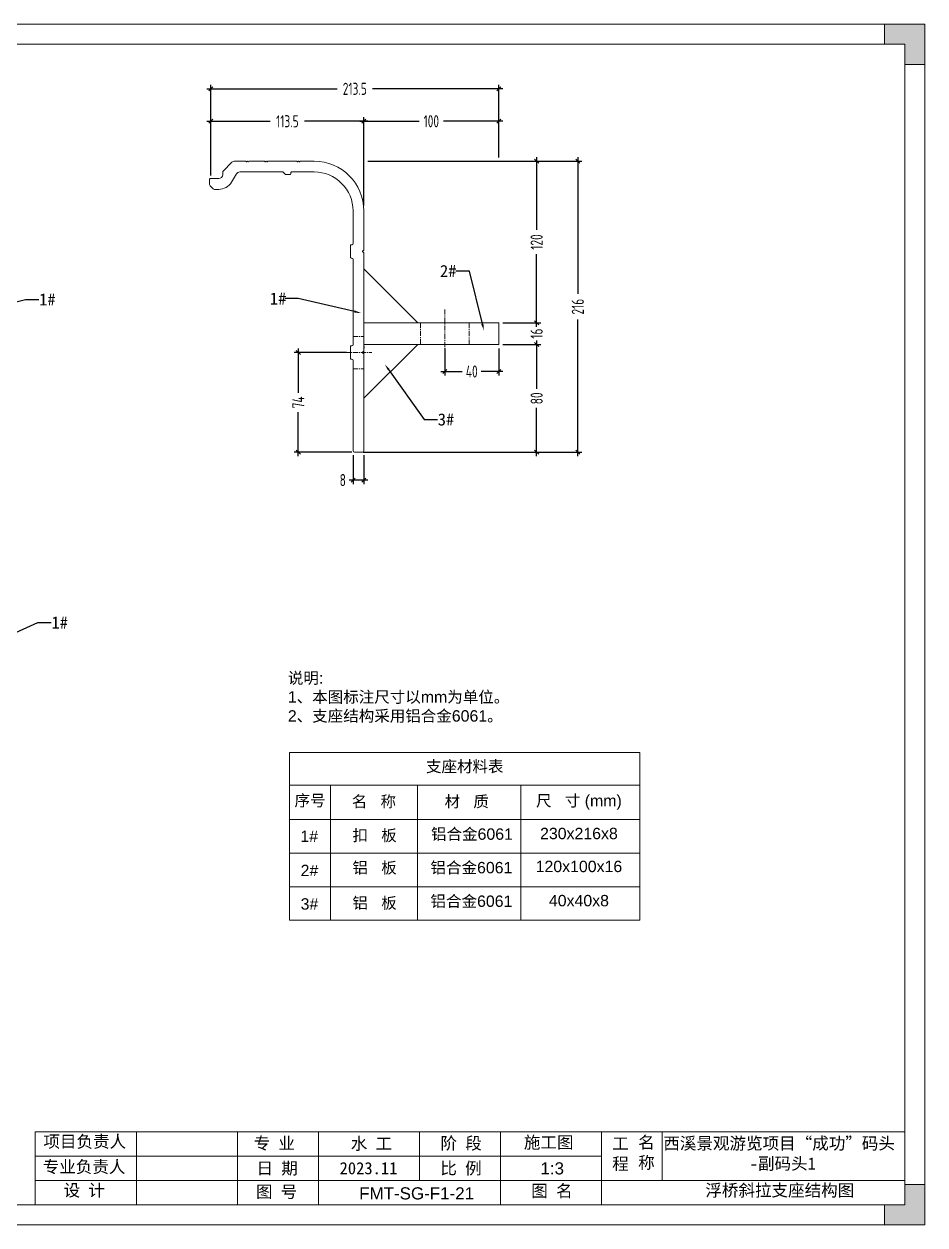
# Model space of a CAD drawing. Header units: millimetres. Extents: x 136606 to 1229059, y 82794 to 127566.
# Drawn here: x 954403 to 955071, y 126455 to 127346 of the extents above; entities that cross this region are included whole.
import ezdxf
from ezdxf import colors
from ezdxf.entities.mleader import LeaderData, LeaderLine
from ezdxf.math import Vec2, Vec3

# ---------------------------------------------------------------- set-up
doc = ezdxf.new("R2010")
doc.units = ezdxf.units.MM
doc.linetypes.add('CENTER', pattern=[0.6, 0.375, -0.075, 0.075, -0.075])
doc.linetypes.add('CENTER2', pattern=[28.575, 19.05, -3.175, 3.175, -3.175])
doc.layers.add('HR-dimension', color=9, linetype='Continuous')
doc.layers.add('标注', color=9, linetype='Continuous')
for name, color, linetype, lineweight in [('加强板', 140, 'Continuous', 18), ('图框', 7, 'Continuous', 13), ('型材', 7, 'Continuous', 15), ('扣板', 7, 'Continuous', 9), ('文本', 3, 'Continuous', 13), ('虚线', 1, 'CENTER2', 0)]:
    doc.layers.add(name, color=color, linetype=linetype, lineweight=lineweight)
doc.styles.add('Arial', font='arial.ttf')
doc.styles.add('hztxt', font='ros1.shx', dxfattribs={"width": 0.8, "bigfont": 'hztxt.shx'})
doc.styles.get("Standard").update_dxf_attribs({"font": 'arial.ttf'})
doc.dimstyles.new('DIM-3', dxfattribs={"dimscale": 3, "dimtxt": 3, "dimasz": 1, "dimexe": 1, "dimexo": 1, "dimgap": 1, "dimtad": 0, "dimdec": 1, "dimrnd": 0.0005, "dimzin": 9, "dimdsep": 46, "dimtxsty": 'hztxt', "dimblk": 'OBLIQUE', "dimcen": 0, "dimdle": 1, "dimclrd": 9, "dimclre": 9, "dimclrt": 2, "dimazin": 2, "dimtfac": 1, "dimtdec": 1, "dimtofl": 0, "dimtmove": 0, "dimatfit": 3, "dimfxl": 1, "dimarcsym": 2})

# ---------------------------------------------------------------- blocks, each defined once
blk = doc.blocks.new('GW-TK')
at = {"layer": '图框', "linetype": 'Continuous', "lineweight": 0}
h = blk.add_hatch(color=256, dxfattribs=at)
h.dxf.hatch_style = 1
h.paths.add_polyline_path([(927593.55, 464715.01), (927593.55, 464710.01), (927598.55, 464710.01), (927598.55, 464705.01), (927603.55, 464705.01), (927603.55, 464715.01)])
h = blk.add_hatch(color=256, dxfattribs=at)
h.dxf.hatch_style = 1
h.paths.add_polyline_path([(927603.55, 464418.01), (927603.55, 464428.01), (927598.55, 464428.01), (927598.55, 464423.01), (927593.55, 464423.01), (927593.55, 464418.01)])
at = {"layer": '图框', "linetype": 'Continuous'}
for p, q in [((927383.55, 464441.02), (927383.55, 464423.01)), ((927408.55, 464441.02), (927408.55, 464423.01)), ((927433.55, 464441.02), (927433.55, 464423.01)), ((927453.55, 464441.02), (927453.55, 464423.01)), ((927478.55, 464441.02), (927478.55, 464429.01)), ((927498.55, 464441.02), (927498.55, 464423.01)), ((927523.55, 464441.02), (927523.55, 464423.01)), ((927538.55, 464441.02), (927538.55, 464429.01)), ((927383.55, 464435.01), (927523.55, 464435.01)), ((927451.56, 464429.01), (927383.55, 464429.01)), ((927383.55, 464429.01), (927598.55, 464429.01))]:
    blk.add_line(p, q, dxfattribs=at)
at = {"layer": '图框'}
for points in [[(927183.55, 464715.01), (927603.55, 464715.01), (927603.55, 464418.01), (927183.55, 464418.01)], [(927188.55, 464710.01), (927598.55, 464710.01), (927598.55, 464423.01), (927188.55, 464423.01)]]:
    blk.add_lwpolyline(points, close=True, dxfattribs=at)
at = {"layer": '图框', "linetype": 'Continuous', "lineweight": 0}
for points in [[(927598.55, 464705.01), (927598.55, 464710.01), (927593.55, 464710.01), (927593.55, 464715.01), (927603.55, 464715.01), (927603.55, 464705.01)], [(927598.55, 464428.01), (927598.55, 464423.01), (927593.55, 464423.01), (927593.55, 464418.01), (927603.55, 464418.01), (927603.55, 464428.01)]]:
    blk.add_lwpolyline(points, close=True, dxfattribs=at)
at = {"layer": '图框', "linetype": 'Continuous'}
blk.add_lwpolyline([(927383.55, 464441.02), (927598.55, 464441.02)], dxfattribs=at)
at = {"layer": '图框', "linetype": 'Continuous', "char_height": 3, "attachment_point": 1}
for s, width, heights, insert in [('{\\fSimSun|b0|i0|c134|p2;项目负责人}', 26.0225, [0], (927385.56, 464440.15)), ('{\\fSimSun|b0|i0|c134|p2;名 称}', 5.2119, [0], (927532.62, 464439.93)), ('{\\fSimSun|b0|i0|c134|p2;专 业}', 12.8345, [0], (927437.53, 464439.73)), ('{\\fSimSun|b0|i0|c134|p2;阶 段}', 17.4775, [0], (927483.73, 464439.73)), ('{\\fSimSun|b0|i0|c134|p2;工 程}', 5.2119, [0], (927526.21, 464439.66)), ('{\\fSimSun|b0|i0|c134|p2;专业负责人}', 24.6361, [2.04], (927385.39, 464433.9)), ('{\\fSimSun|b0|i0|c134|p2;日 期}', 11.224, [0], (927438.25, 464433.55)), ('{\\fSimSun|b0|i0|c134|p2;比 例}', 10.9146, [0], (927483.71, 464433.55)), ('{\\fSimSun|b0|i0|c134|p2;设 计}', 16.2353, [0], (927390.55, 464428.09)), ('{\\fSimSun|b0|i0|c134|p2;图 号}', 23.6261, [0], (927438.11, 464427.75)), ('{\\fSimSun|b0|i0|c134|p2;图 名}', 12.066, [0], (927506.19, 464427.94))]:
    blk.add_mtext_dynamic_manual_height_columns(s, width=width, gutter_width=17.5, heights=heights, dxfattribs=dict(at, insert=insert))
at = {"layer": '图框', "color": 3, "linetype": 'Continuous', "char_height": 3, "attachment_point": 1}
for s, width, insert in [('\\pt9;{\\fSimSun|b0|i0|c134|p2;施工图}', 18.6303, (927504.36, 464439.94)), ('{\\fSimSun|b0|i0|c134|p2;水 工}', 11.224, (927461.55, 464439.63)), ('\\pi0.39911,t9.39911;{\\fSimSun|b0|i0|c134|p2;西溪景观游览项目“成功”码头\\P\\pi21.75744,t30.75744;-副码头1}', 60.0149, (927538.45, 464439.71)), ('{\\fSimSun|b0|i0|c134|p2;2023.11}', 11.224, (927458.8, 464433.55))]:
    blk.add_mtext_dynamic_manual_height_columns(s, width=width, gutter_width=17.5, heights=[0], dxfattribs=dict(at, insert=insert))
blk = doc.blocks.new('_Oblique')
at = {"color": 0, "linetype": 'ByBlock', "lineweight": -2}
blk.add_line((-0.5, -0.5), (0.5, 0.5), dxfattribs=at)
blk = doc.blocks.new('*D2444')
at = {"layer": 'Defpoints', "color": 0, "ltscale": 10, "transparency": 16777216}
for p in [(954755.23, 127107.95), (954783.38, 127107.95), (954651.73, 127027.95)]:
    blk.add_point(p, dxfattribs=at)
at = {"layer": 'HR-dimension', "color": 9, "lineweight": -2, "ltscale": 10, "transparency": 16777216}
for p, q in [((954758.23, 127107.95), (954786.38, 127107.95)), ((954783.38, 127110.95), (954783.38, 127075.03)), ((954783.38, 127024.95), (954783.38, 127060.87)), ((954654.73, 127027.95), (954786.38, 127027.95))]:
    blk.add_line(p, q, dxfattribs=at)
at = {"layer": 'HR-dimension', "color": 9, "lineweight": -2, "ltscale": 10, "transparency": 16777216, "xscale": 3, "yscale": 3, "zscale": 3}
for p, rotation in [((954783.38, 127107.95), 90), ((954783.38, 127027.95), 270)]:
    blk.add_blockref('_Oblique', p, dxfattribs=dict(at, rotation=rotation))
at = {"layer": 'HR-dimension', "color": 2, "ltscale": 10, "transparency": 16777216, "insert": (954783.38, 127067.95), "char_height": 9, "attachment_point": 5, "rotation": 90, "style": 'hztxt'}
blk.add_mtext('80', dxfattribs=at)
blk = doc.blocks.new('*D2445')
at = {"layer": 'Defpoints', "color": 0, "ltscale": 10, "transparency": 16777216}
for p in [(954755.23, 127123.95), (954783.38, 127123.95), (954755.23, 127107.95)]:
    blk.add_point(p, dxfattribs=at)
at = {"layer": 'HR-dimension', "color": 9, "lineweight": -2, "ltscale": 10, "transparency": 16777216}
for p, q in [((954758.23, 127123.95), (954786.38, 127123.95)), ((954783.38, 127123.95), (954783.38, 127126.95)), ((954758.23, 127107.95), (954786.38, 127107.95)), ((954783.38, 127107.95), (954783.38, 127104.95))]:
    blk.add_line(p, q, dxfattribs=at)
at = {"layer": 'HR-dimension', "color": 9, "lineweight": -2, "ltscale": 10, "transparency": 16777216, "xscale": 3, "yscale": 3, "zscale": 3}
for p, rotation in [((954783.38, 127123.95), 270), ((954783.38, 127107.95), 90)]:
    blk.add_blockref('_Oblique', p, dxfattribs=dict(at, rotation=rotation))
at = {"layer": 'HR-dimension', "color": 2, "ltscale": 10, "transparency": 16777216, "insert": (954783.38, 127115.95), "char_height": 9, "attachment_point": 5, "rotation": 90, "style": 'hztxt'}
blk.add_mtext('16', dxfattribs=at)
blk = doc.blocks.new('*D2446')
at = {"layer": 'Defpoints', "color": 0, "ltscale": 10, "transparency": 16777216}
for p in [(954655.23, 127243.95), (954783.38, 127243.95), (954755.23, 127123.95)]:
    blk.add_point(p, dxfattribs=at)
at = {"layer": 'HR-dimension', "color": 9, "lineweight": -2, "ltscale": 10, "transparency": 16777216}
for p, q in [((954783.38, 127246.95), (954783.38, 127193.07)), ((954658.23, 127243.95), (954786.38, 127243.95)), ((954783.38, 127120.95), (954783.38, 127174.83)), ((954758.23, 127123.95), (954786.38, 127123.95))]:
    blk.add_line(p, q, dxfattribs=at)
at = {"layer": 'HR-dimension', "color": 9, "lineweight": -2, "ltscale": 10, "transparency": 16777216, "xscale": 3, "yscale": 3, "zscale": 3}
for p, rotation in [((954783.38, 127243.95), 90), ((954783.38, 127123.95), 270)]:
    blk.add_blockref('_Oblique', p, dxfattribs=dict(at, rotation=rotation))
at = {"layer": 'HR-dimension', "color": 2, "ltscale": 10, "transparency": 16777216, "insert": (954783.38, 127183.95), "char_height": 9, "attachment_point": 5, "rotation": 90, "style": 'hztxt'}
blk.add_mtext('120', dxfattribs=at)
blk = doc.blocks.new('*D2447')
at = {"layer": 'Defpoints', "color": 0, "ltscale": 10, "transparency": 16777216}
for p in [(954655.23, 127243.95), (954813.92, 127243.95), (954651.73, 127027.95)]:
    blk.add_point(p, dxfattribs=at)
at = {"layer": 'HR-dimension', "color": 9, "lineweight": -2, "ltscale": 10, "transparency": 16777216}
for p, q in [((954813.92, 127246.95), (954813.92, 127145.43)), ((954658.23, 127243.95), (954816.92, 127243.95)), ((954813.92, 127024.95), (954813.92, 127126.47)), ((954654.73, 127027.95), (954816.92, 127027.95))]:
    blk.add_line(p, q, dxfattribs=at)
at = {"layer": 'HR-dimension', "color": 9, "lineweight": -2, "ltscale": 10, "transparency": 16777216, "xscale": 3, "yscale": 3, "zscale": 3}
for p, rotation in [((954813.92, 127243.95), 90), ((954813.92, 127027.95), 270)]:
    blk.add_blockref('_Oblique', p, dxfattribs=dict(at, rotation=rotation))
at = {"layer": 'HR-dimension', "color": 2, "ltscale": 10, "transparency": 16777216, "insert": (954813.92, 127135.95), "char_height": 9, "attachment_point": 5, "rotation": 90, "style": 'hztxt'}
blk.add_mtext('216', dxfattribs=at)
blk = doc.blocks.new('*D2468')
at = {"layer": 'Defpoints', "color": 0, "ltscale": 10, "transparency": 16777216}
for p in [(954715.23, 127107.95), (954755.23, 127107.95), (954715.23, 127087.85)]:
    blk.add_point(p, dxfattribs=at)
at = {"layer": 'HR-dimension', "color": 9, "lineweight": -2, "ltscale": 10, "transparency": 16777216}
for p, q in [((954715.23, 127104.95), (954715.23, 127084.85)), ((954755.23, 127104.95), (954755.23, 127084.85)), ((954712.23, 127087.85), (954728.15, 127087.85)), ((954758.23, 127087.85), (954742.31, 127087.85))]:
    blk.add_line(p, q, dxfattribs=at)
at = {"layer": 'HR-dimension', "color": 9, "lineweight": -2, "ltscale": 10, "transparency": 16777216, "xscale": 3, "yscale": 3, "zscale": 3, "rotation": 180}
blk.add_blockref('_Oblique', (954715.23, 127087.85), dxfattribs=at)
at = {"layer": 'HR-dimension', "color": 9, "lineweight": -2, "ltscale": 10, "transparency": 16777216, "xscale": 3, "yscale": 3, "zscale": 3}
blk.add_blockref('_Oblique', (954755.23, 127087.85), dxfattribs=at)
at = {"layer": 'HR-dimension', "color": 2, "ltscale": 10, "transparency": 16777216, "insert": (954735.23, 127087.85), "char_height": 9, "attachment_point": 5, "style": 'hztxt'}
blk.add_mtext('40', dxfattribs=at)
blk = doc.blocks.new('*D2422')
at = {"color": 9, "lineweight": -2, "transparency": 16777216}
for p, q in [((954538.73, 127273.51), (954585.76, 127273.51)), ((954541.73, 127233.32), (954541.73, 127276.51)), ((954658.23, 127273.51), (954611.2, 127273.51)), ((954655.23, 127210.96), (954655.23, 127276.51))]:
    blk.add_line(p, q, dxfattribs=at)
at = {"layer": 'Defpoints', "color": 0, "transparency": 16777216}
for p in [(954541.73, 127273.51), (954541.73, 127230.32), (954655.23, 127207.96)]:
    blk.add_point(p, dxfattribs=at)
at = {"color": 9, "lineweight": -2, "transparency": 16777216, "xscale": 3, "yscale": 3, "zscale": 3, "rotation": 180}
blk.add_blockref('_Oblique', (954541.73, 127273.51), dxfattribs=at)
at = {"color": 9, "lineweight": -2, "transparency": 16777216, "xscale": 3, "yscale": 3, "zscale": 3}
blk.add_blockref('_Oblique', (954655.23, 127273.51), dxfattribs=at)
at = {"color": 2, "transparency": 16777216, "insert": (954598.48, 127273.51), "char_height": 9, "attachment_point": 5, "style": 'hztxt'}
blk.add_mtext('113.5', dxfattribs=at)
blk = doc.blocks.new('*D2423')
at = {"color": 9, "lineweight": -2, "transparency": 16777216}
for p, q in [((954652.23, 127273.51), (954696.11, 127273.51)), ((954655.23, 127210.96), (954655.23, 127276.51)), ((954758.23, 127273.51), (954714.35, 127273.51)), ((954755.23, 127246.74), (954755.23, 127276.51))]:
    blk.add_line(p, q, dxfattribs=at)
at = {"layer": 'Defpoints', "color": 0, "transparency": 16777216}
for p in [(954655.23, 127273.51), (954755.23, 127243.74), (954655.23, 127207.96)]:
    blk.add_point(p, dxfattribs=at)
at = {"color": 9, "lineweight": -2, "transparency": 16777216, "xscale": 3, "yscale": 3, "zscale": 3, "rotation": 180}
blk.add_blockref('_Oblique', (954655.23, 127273.51), dxfattribs=at)
at = {"color": 9, "lineweight": -2, "transparency": 16777216, "xscale": 3, "yscale": 3, "zscale": 3}
blk.add_blockref('_Oblique', (954755.23, 127273.51), dxfattribs=at)
at = {"color": 2, "transparency": 16777216, "insert": (954705.23, 127273.51), "char_height": 9, "attachment_point": 5, "style": 'hztxt'}
blk.add_mtext('100', dxfattribs=at)
blk = doc.blocks.new('*D2424')
at = {"color": 9, "lineweight": -2, "transparency": 16777216}
for p, q in [((954541.73, 127233.32), (954541.73, 127300.58)), ((954755.23, 127251), (954755.23, 127300.58)), ((954538.73, 127297.58), (954635.4, 127297.58)), ((954758.23, 127297.58), (954661.56, 127297.58))]:
    blk.add_line(p, q, dxfattribs=at)
at = {"layer": 'Defpoints', "color": 0, "transparency": 16777216}
for p in [(954755.23, 127297.58), (954755.23, 127248), (954541.73, 127230.32)]:
    blk.add_point(p, dxfattribs=at)
at = {"color": 9, "lineweight": -2, "transparency": 16777216, "xscale": 3, "yscale": 3, "zscale": 3, "rotation": 180}
blk.add_blockref('_Oblique', (954541.73, 127297.58), dxfattribs=at)
at = {"color": 9, "lineweight": -2, "transparency": 16777216, "xscale": 3, "yscale": 3, "zscale": 3}
blk.add_blockref('_Oblique', (954755.23, 127297.58), dxfattribs=at)
at = {"color": 2, "transparency": 16777216, "insert": (954648.48, 127297.58), "char_height": 9, "attachment_point": 5, "style": 'hztxt'}
blk.add_mtext('213.5', dxfattribs=at)
blk = doc.blocks.new('*D2442')
at = {"layer": 'Defpoints', "color": 0, "ltscale": 10, "transparency": 16777216}
for p in [(954645.23, 127101.95), (954606.58, 127027.95), (954649.23, 127027.95)]:
    blk.add_point(p, dxfattribs=at)
at = {"layer": 'HR-dimension', "color": 9, "lineweight": -2, "ltscale": 10, "transparency": 16777216}
for p, q in [((954606.58, 127104.95), (954606.58, 127072.15)), ((954642.23, 127101.95), (954603.58, 127101.95)), ((954606.58, 127024.95), (954606.58, 127057.75)), ((954646.23, 127027.95), (954603.58, 127027.95))]:
    blk.add_line(p, q, dxfattribs=at)
at = {"layer": 'HR-dimension', "color": 9, "lineweight": -2, "ltscale": 10, "transparency": 16777216, "xscale": 3, "yscale": 3, "zscale": 3}
for p, rotation in [((954606.58, 127101.95), 90), ((954606.58, 127027.95), 270)]:
    blk.add_blockref('_Oblique', p, dxfattribs=dict(at, rotation=rotation))
at = {"layer": 'HR-dimension', "color": 2, "ltscale": 10, "transparency": 16777216, "insert": (954606.58, 127064.95), "char_height": 9, "attachment_point": 5, "rotation": 90, "style": 'hztxt'}
blk.add_mtext('74', dxfattribs=at)
blk = doc.blocks.new('*D2443')
at = {"color": 9, "lineweight": -2, "transparency": 16777216}
for p, q in [((954647.24, 127025.8), (954647.24, 127004.3)), ((954655.24, 127025.8), (954655.24, 127004.3)), ((954647.24, 127007.3), (954644.24, 127007.3)), ((954658.24, 127007.3), (954647.24, 127007.3))]:
    blk.add_line(p, q, dxfattribs=at)
at = {"layer": 'Defpoints', "color": 0, "transparency": 16777216}
for p in [(954647.24, 127028.8), (954655.24, 127028.8), (954647.24, 127007.3)]:
    blk.add_point(p, dxfattribs=at)
at = {"color": 9, "lineweight": -2, "transparency": 16777216, "xscale": 3, "yscale": 3, "zscale": 3, "rotation": 180}
blk.add_blockref('_Oblique', (954647.24, 127007.3), dxfattribs=at)
at = {"color": 9, "lineweight": -2, "transparency": 16777216, "xscale": 3, "yscale": 3, "zscale": 3}
blk.add_blockref('_Oblique', (954655.24, 127007.3), dxfattribs=at)
at = {"color": 2, "transparency": 16777216, "insert": (954639.56, 127007.3), "char_height": 9, "attachment_point": 5, "style": 'hztxt'}
blk.add_mtext('8', dxfattribs=at)
blk = doc.blocks.new('扣板A')
at = {"layer": '扣板'}
for p, q in [((33, 216), (43.17, 216)), ((43.31, 215.94), (43.69, 215.56)), ((43.98, 215.56), (44.36, 215.94)), ((44.64, 215.94), (45.02, 215.56)), ((45.31, 215.56), (45.69, 215.94)), ((45.83, 216), (67.17, 216)), ((67.31, 215.94), (67.69, 215.56)), ((67.98, 215.56), (68.36, 215.94)), ((68.64, 215.94), (69.02, 215.56)), ((69.31, 215.56), (69.69, 215.94)), ((69.83, 216), (81.17, 216)), ((81.31, 215.94), (81.69, 215.56)), ((81.98, 215.56), (82.36, 215.94)), ((82.64, 215.94), (83.02, 215.56)), ((83.31, 215.56), (83.69, 215.94)), ((83.83, 216), (91.76, 216)), ((93.88, 215.12), (100.41, 208.59)), ((49.7, 208), (33, 208)), ((50.2, 206.5), (50.2, 207.5)), ((53.79, 206), (50.7, 206)), ((55.91, 207.71), (54.49, 206.29)), ((88, 208), (56.61, 208)), ((90.58, 206.54), (94.25, 200.37)), ((100.7, 207.89), (100.7, 206)), ((103.7, 203), (110, 203)), ((108.38, 195.88), (109.62, 197.12)), ((110.5, 202.5), (110.5, 199.24)), ((103.7, 195), (106.26, 195)), ((-4, 150.17), (-4, 179)), ((4, 179), (4, 155)), ((5, 154), (5.5, 154)), ((6, 153.5), (6, 144.5)), ((-4, 75.17), (-4, 147.83)), ((-3.06, 149.14), (-3.94, 150.02)), ((-3.94, 147.98), (-3.06, 148.86)), ((4, 143), (4, 80)), ((5.5, 144), (5, 144)), ((-4, 1), (-4, 72.83)), ((-3.06, 74.14), (-3.94, 75.02)), ((-3.94, 72.98), (-3.06, 73.86)), ((5, 79), (5.5, 79)), ((6, 78.5), (6, 69.5)), ((4, 68), (4, 1)), ((5.5, 69), (5, 69)), ((3, 0), (-3, 0))]:
    blk.add_line(p, q, dxfattribs=at)
for centre, radius, start, end in [((33, 179), 37, 90, 180), ((43.17, 215.8), 0.2, 44.99999, 90), ((43.83, 215.7), 0.2, 224.99999, 315), ((44.5, 215.8), 0.2, 44.99999, 135.00001), ((45.17, 215.7), 0.2, 224.99999, 315), ((45.83, 215.8), 0.2, 90, 135.00001), ((67.17, 215.8), 0.2, 44.99999, 90), ((67.83, 215.7), 0.2, 224.99999, 315), ((68.5, 215.8), 0.2, 44.99999, 135.00001), ((69.17, 215.7), 0.2, 224.99999, 315), ((69.83, 215.8), 0.2, 90, 135.00001), ((81.17, 215.8), 0.2, 44.99999, 90), ((81.83, 215.7), 0.2, 224.99999, 315), ((82.5, 215.8), 0.2, 44.99999, 135.00001), ((83.17, 215.7), 0.2, 224.99999, 315), ((83.83, 215.8), 0.2, 90, 135.00001), ((91.76, 213), 3, 45, 90), ((33, 179), 29, 90, 180), ((49.7, 207.5), 0.5, 360, 90), ((50.7, 206.5), 0.5, 180, 270), ((53.79, 207), 1, 270, 315), ((56.61, 207), 1, 90, 135), ((88, 205), 3, 30.78175, 90), ((99.7, 207.89), 1, 0, 45), ((103.7, 206), 3, 180, 270), ((103.7, 206), 11, 210.78175, 270), ((107.5, 199.24), 3, 315, 0), ((110, 202.5), 0.5, 0, 90), ((106.26, 198), 3, 270, 315), ((5, 155), 1, 180, 270), ((5.5, 153.5), 0.5, 0, 90), ((-3.8, 150.17), 0.2, 180, 225), ((-3.8, 147.83), 0.2, 135, 180), ((-3.2, 149), 0.2, 315, 45), ((5, 143), 1, 90, 180), ((5.5, 144.5), 0.5, 270, 0), ((-3.8, 75.17), 0.2, 180, 225), ((-3.8, 72.83), 0.2, 135, 180), ((-3.2, 74), 0.2, 315, 45), ((5, 80), 1, 180, 270), ((5.5, 78.5), 0.5, 0, 90), ((5, 68), 1, 90, 180), ((5.5, 69.5), 0.5, 270, 0), ((-3, 1), 1, 180, 270), ((3, 1), 1, 270, 360)]:
    blk.add_arc(centre, radius, start, end, dxfattribs=at)

msp = doc.modelspace()

# ---------------------------------------------------------------- linework, layer by layer
msp.add_line((954655.2269, 127106.4552), (954655.2269, 127105.0552))
at = {"layer": '加强板', "color": 3}
for points in [[(954655.2269, 127163.9482), (954655.2269, 127123.9482), (954695.2269, 127123.9482), (954655.2269, 127163.9482)], [(954655.2269, 127067.9482), (954655.2269, 127107.9482), (954695.2269, 127107.9482), (954655.2269, 127067.9482)]]:
    msp.add_lwpolyline(points, dxfattribs=at)
msp.add_lwpolyline([(954755.2269, 127123.9482), (954655.2269, 127123.9482), (954655.2269, 127107.9482), (954755.2269, 127107.9482)], close=True, dxfattribs=at)
at = {"layer": '文本'}
for p, q in [((954600.1004, 126805.2099), (954600.1004, 126680.7276)), ((954600.1004, 126805.2099), (954859.9772, 126805.2099)), ((954859.9772, 126805.2099), (954859.9772, 126680.7276)), ((954600.1004, 126781.005), (954859.9772, 126781.005)), ((954630.3925, 126781.005), (954630.3925, 126680.7276)), ((954694.9761, 126781.005), (954694.9761, 126680.7276)), ((954771.5736, 126781.005), (954771.5736, 126680.7276)), ((954859.9772, 126781.005), (954859.9772, 126681.0051)), ((954600.1004, 126755.4169), (954859.9772, 126755.4169)), ((954600.1004, 126730.5205), (954859.9772, 126730.5205)), ((954600.1004, 126705.624), (954859.9772, 126705.624)), ((954600.1004, 126680.7276), (954859.9772, 126680.7276))]:
    msp.add_line(p, q, dxfattribs=at)
at = {"layer": '虚线', "color": 1, "linetype": 'CENTER', "ltscale": 10}
for points in [[(954715.2269, 127133.9482), (954715.2269, 127101.9482)], [(954647.2269, 127113.9439), (954655.2269, 127113.9439)], [(954641.2269, 127101.9489), (954661.2269, 127101.9489)], [(954647.2269, 127089.9439), (954655.2269, 127089.9439)]]:
    msp.add_lwpolyline(points, dxfattribs=at)
msp.add_lwpolyline([(954733.2269, 127123.9482), (954697.2269, 127123.9482), (954697.2269, 127107.9482), (954733.2269, 127107.9482)], close=True, dxfattribs=at)

# ---------------------------------------------------------------- block references
at = {"layer": '型材', "color": 2, "lineweight": 100, "transparency": 33554661, "xscale": -1}
msp.add_blockref('扣板A', (954651.2269, 127027.9489), dxfattribs=at)
at = {"layer": '文本', "xscale": 3, "yscale": 3, "zscale": 3}
msp.add_blockref('GW-TK', (-1827739.1979, -1266799.3827), dxfattribs=at)

# ---------------------------------------------------------------- texts
at = {"layer": '文本', "style": 'Arial'}
for p in [(954705.0223, 126740.448), (954704.6443, 126715.5515), (954704.6443, 126690.6551)]:
    msp.add_text('铝合金6061', height=8.4375, dxfattribs=at).set_placement(p)
at = {"layer": '文本', "insert": (954598.8141, 126864.6847), "char_height": 8.4375, "attachment_point": 1, "style": 'Arial'}
msp.add_mtext_dynamic_manual_height_columns('{\\fSimSun|b0|i0|c134|p2;说明}:\\P1{\\fSimSun|b0|i0|c134|p2;、本图标注尺寸以}mm{\\fSimSun|b0|i0|c134|p2;为单位。\\P}2{\\fSimSun|b0|i0|c134|p2;、支座结构采用铝合金}6061{\\fSimSun|b0|i0|c134|p2;。}', width=207.403076, gutter_width=12.5, heights=[0], dxfattribs=at)
at = {"layer": '文本', "char_height": 8.4375, "attachment_point": 5, "style": 'Arial'}
for s, insert in [('支座材料表', (954730.0329, 126794.3834)), ('序号', (954615.2796, 126769.0895)), ('名   称', (954662.6354, 126768.3749)), ('材   质', (954731.4976, 126768.3749)), ('尺   寸 (mm)', (954814.7449, 126768.1908)), ('1#', (954614.7025, 126743.056)), ('扣   板', (954663.1814, 126743.2632)), ('230x216x8', (954814.7449, 126745.0301)), ('2#', (954614.8531, 126717.6646)), ('铝   板', (954663.1814, 126719.2655)), ('120x100x16', (954814.7449, 126720.6182)), ('3#', (954614.8531, 126692.7681)), ('铝   板', (954663.1814, 126693.1142)), ('40x40x8', (954814.7449, 126695.2372))]:
    msp.add_mtext(s, dxfattribs=dict(at, insert=insert))
at = {"layer": '文本', "color": 6, "char_height": 9, "attachment_point": 1, "style": 'Arial'}
for s, width, gutter_width, heights, insert in [('1:3', 19.702496, 1.4062, [0], (954786.2066, 126501.1484)), ('{\\C256;FMT-SG-F1-21}', 69.470087, 0, [9.4744], (954651.732, 126482.6042)), ('浮桥斜拉支座结构图', 164.493338, 1.4062, [0], (954908.5126, 126484.8781))]:
    msp.add_mtext_dynamic_manual_height_columns(s, width=width, gutter_width=gutter_width, heights=heights, dxfattribs=dict(at, insert=insert))

# ---------------------------------------------------------------- dimensions: what is measured, and where the dimension line sits
for base, p1, p2, picture, middle in [((954755.2269, 127297.5831), (954541.7269, 127230.3202), (954755.2269, 127248), '*D2424', (954648.4769, 127297.5831)), ((954541.7269, 127273.513), (954655.2269, 127207.957), (954541.7269, 127230.3202), '*D2422', (954598.4769, 127273.513)), ((954655.2269, 127273.513), (954755.2269, 127243.735), (954655.2269, 127207.957), '*D2423', (954705.2269, 127273.513)), ((954647.2384, 127007.2982), (954655.2384, 127028.798), (954647.2384, 127028.798), '*D2443', (954639.5584, 127007.2982))]:
    dim = msp.add_linear_dim(base=base, p1=p1, p2=p2, dimstyle='DIM-3')
    dim.commit()
    dim.dimension.update_dxf_attribs({"geometry": picture, "text_midpoint": middle})
at = {"layer": 'HR-dimension', "ltscale": 10}
for base, p1, p2, picture, middle in [((954813.9227, 127243.9489), (954651.7269, 127027.9489), (954655.2269, 127243.9489), '*D2447', (954813.9227, 127135.9489)), ((954783.3816, 127243.9479), (954755.2269, 127123.9482), (954655.2269, 127243.9479), '*D2446', (954783.3816, 127183.9481)), ((954783.3816, 127123.9482), (954755.2269, 127107.9482), (954755.2269, 127123.9482), '*D2445', (954783.3816, 127115.9482)), ((954606.5778, 127027.9489), (954645.2269, 127101.9489), (954649.2269, 127027.9489), '*D2442', (954606.5778, 127064.9489)), ((954783.3816, 127107.9482), (954651.7269, 127027.9489), (954755.2269, 127107.9482), '*D2444', (954783.3816, 127067.9486))]:
    dim = msp.add_linear_dim(base=base, p1=p1, p2=p2, angle=90, dimstyle='DIM-3', dxfattribs=at)
    dim.commit()
    dim.dimension.update_dxf_attribs({"geometry": picture, "text_midpoint": middle})
dim = msp.add_linear_dim(base=(954715.2269, 127087.8487), p1=(954755.2269, 127107.9482), p2=(954715.2269, 127107.9482), dimstyle='DIM-3', dxfattribs=at)
dim.commit()
dim.dimension.update_dxf_attribs({"geometry": '*D2468', "text_midpoint": (954735.2269, 127087.8487)})

# ---------------------------------------------------------------- leaders
at = {"layer": '标注', "color": 6}
ml = msp.add_multileader_mtext('Standard', dxfattribs=at)
ml.set_content('{\\fSimSun|b0|i0|c134|p2;2#}', color=6, style='Arial')
ml.set_leader_properties(color=9)
ml.build(insert=Vec2(0, 0))
ml.multileader.update_dxf_attribs({"dogleg_length": 100, "arrow_head_size": 5})
ctx = ml.context
ctx.base_point, ctx.char_height, ctx.arrow_head_size, ctx.landing_gap_size, ctx.plane_origin = Vec3(954711.48, 127162.3945), 9, 5, 0.2, Vec3(954631.5245, 258208.4012)
notes = []
notes.append((ctx, [(1, (1, 1, 0), (954733.53, 127162.3945), (-1, 0), 10, [(0, [(954744.2781, 127118.3101)], 0, [])])]))
ctx.mtext.insert, ctx.mtext.width, ctx.mtext.defined_height, ctx.mtext.flow_direction = Vec3(954711.68, 127166.8945), 100, 36.9267, 5
ml = msp.add_multileader_mtext('Standard', dxfattribs=at)
ml.set_content('{\\fSimSun|b0|i0|c134|p2;1#}', color=6, style='Arial')
ml.set_leader_properties(color=9)
ml.build(insert=Vec2(0, 0))
ml.multileader.update_dxf_attribs({"dogleg_length": 100, "arrow_head_size": 5})
ctx = ml.context
ctx.base_point, ctx.char_height, ctx.arrow_head_size, ctx.landing_gap_size, ctx.plane_origin = Vec3(954414.1104, 127141.3339), 9, 5, 0.2, Vec3(954339.5389, 258151.6105)
notes.append((ctx, [(0, (1, 1, 0), (954404.1104, 127141.3339), (1, 0), 10, [(0, [(954344.5919, 127126.2071)], 0, [])])]))
ctx.mtext.insert, ctx.mtext.width, ctx.mtext.defined_height, ctx.mtext.flow_direction = Vec3(954414.3104, 127145.8339), 100, 36.9267, 5
ml = msp.add_multileader_mtext('Standard', dxfattribs=at)
ml.set_content('{\\fSimSun|b0|i0|c134|p2;1#}', color=6, style='Arial')
ml.set_leader_properties(color=9)
ml.build(insert=Vec2(0, 0))
ml.multileader.update_dxf_attribs({"dogleg_length": 100, "arrow_head_size": 5})
ctx = ml.context
ctx.base_point, ctx.char_height, ctx.arrow_head_size, ctx.landing_gap_size, ctx.plane_origin = Vec3(954585.2541, 127141.9719), 9, 5, 0.2, Vec3(954543.6323, 258171.6414)
notes.append((ctx, [(1, (1, 1, 0), (954606.5041, 127141.9719), (-1, 0), 10, [(0, [(954653.1895, 127131.2016)], 0, [])])]))
ctx.mtext.insert, ctx.mtext.width, ctx.mtext.defined_height, ctx.mtext.flow_direction = Vec3(954585.4541, 127146.4719), 100, 36.9267, 5
ml = msp.add_multileader_mtext('Standard', dxfattribs=at)
ml.set_content('{\\fSimSun|b0|i0|c134|p2;3#}', color=6, style='Arial')
ml.set_leader_properties(color=9)
ml.build(insert=Vec2(0, 0))
ml.multileader.update_dxf_attribs({"dogleg_length": 100, "arrow_head_size": 5})
ctx = ml.context
ctx.base_point, ctx.char_height, ctx.arrow_head_size, ctx.landing_gap_size, ctx.plane_origin = Vec3(954709.8198, 127052.3034), 9, 5, 0.2, Vec3(954608.9363, 258072.7597)
notes.append((ctx, [(0, (1, 1, 0), (954699.8198, 127052.3034), (1, 0), 10, [(0, [(954670.6782, 127093.3524)], 0, [])])]))
ctx.mtext.insert, ctx.mtext.width, ctx.mtext.defined_height, ctx.mtext.flow_direction = Vec3(954710.0198, 127056.8034), 100, 36.9267, 5
ml = msp.add_multileader_mtext('Standard', dxfattribs=at)
ml.set_content('{\\fSimSun|b0|i0|c134|p2;1#}', color=6, style='Arial')
ml.set_leader_properties(color=9)
ml.build(insert=Vec2(0, 0))
ml.multileader.update_dxf_attribs({"dogleg_length": 100, "arrow_head_size": 5})
ctx = ml.context
ctx.base_point, ctx.char_height, ctx.arrow_head_size, ctx.landing_gap_size, ctx.plane_origin = Vec3(954423.2578, 126901.6084), 9, 5, 0.2, Vec3(954348.6864, 257819.279)
notes.append((ctx, [(0, (1, 1, 0), (954413.2578, 126901.6084), (1, 0), 10, [(0, [(954353.7394, 126874.4263)], 0, [])])]))
ctx.mtext.insert, ctx.mtext.width, ctx.mtext.defined_height, ctx.mtext.flow_direction = Vec3(954423.4578, 126906.1084), 100, 36.9267, 5
ml = msp.add_multileader_mtext('Standard', dxfattribs=at)
ml.set_content('{\\fSimSun|b0|i0|c134|p2;3#}', color=6, style='Arial')
ml.set_leader_properties(color=9)
ml.build(insert=Vec2(0, 0))
ml.multileader.update_dxf_attribs({"dogleg_length": 100, "arrow_head_size": 5})
ctx = ml.context
ctx.base_point, ctx.char_height, ctx.arrow_head_size, ctx.landing_gap_size, ctx.plane_origin = Vec3(954348.3768, 126733.0599), 9, 5, 0.2, Vec3(954247.4934, 257753.5163)
notes.append((ctx, [(0, (1, 1, 0), (954338.3768, 126733.0599), (1, 0), 10, [(0, [(954284.9808, 126747.1341)], 0, [])])]))
ctx.mtext.insert, ctx.mtext.width, ctx.mtext.defined_height, ctx.mtext.flow_direction = Vec3(954348.5768, 126737.5599), 100, 36.9267, 5
ml = msp.add_multileader_mtext('Standard', dxfattribs=at)
ml.set_content('{\\fSimSun|b0|i0|c134|p2;2#}', color=6, style='Arial')
ml.set_leader_properties(color=9)
ml.build(insert=Vec2(0, 0))
ml.multileader.update_dxf_attribs({"dogleg_length": 100, "arrow_head_size": 5})
ctx = ml.context
ctx.base_point, ctx.char_height, ctx.arrow_head_size, ctx.landing_gap_size, ctx.plane_origin = Vec3(954340.0008, 126691.0548), 9, 5, 0.2, Vec3(954260.0453, 257737.0615)
notes.append((ctx, [(0, (1, 1, 0), (954330.0008, 126691.0548), (1, 0), 10, [(0, [(954300.1234, 126704.757)], 0, [])])]))
ctx.mtext.insert, ctx.mtext.width, ctx.mtext.defined_height, ctx.mtext.flow_direction = Vec3(954340.2008, 126695.5548), 100, 36.9267, 5
for ctx, leaders in notes:
    for number, flags, end, landing, length, lines in leaders:
        leader = LeaderData()
        leader.index, (leader.has_last_leader_line, leader.has_dogleg_vector, leader.attachment_direction) = number, flags
        leader.last_leader_point, leader.dogleg_vector, leader.dogleg_length = Vec3(end), Vec3(landing), length
        for number, points, colour, breaks in lines:
            line = LeaderLine()
            line.index, line.vertices, line.color, line.breaks = number, Vec3.list(points), colors.encode_raw_color(colour), breaks
            leader.lines.append(line)
        ctx.leaders.append(leader)

doc.saveas('drawing.dxf')
